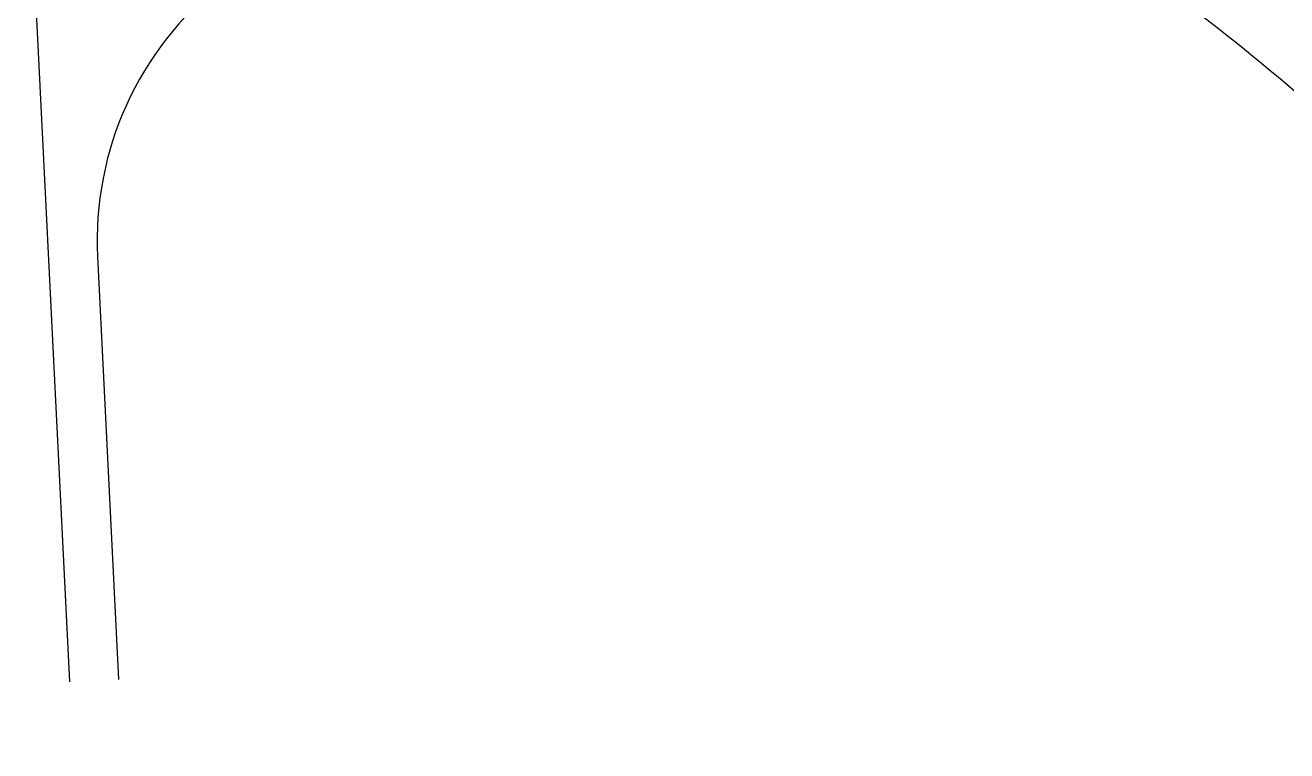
# Model space of a CAD drawing. Extents: x 309418 to 1212698, y 3438380 to 6877191.
# Drawn here: x 606428.98 to 606467.53, y 3438686.3 to 3438708.46 of the extents above; entities that cross this region are included whole.
import ezdxf

# ---------------------------------------------------------------- set-up
doc = ezdxf.new("R2010")
doc.units = 0
doc.header["$MEASUREMENT"] = 0
doc.layers.add('DRAFT-LINES', color=10, linetype='Continuous')

msp = doc.modelspace()

# ---------------------------------------------------------------- linework, layer by layer
at = {"layer": 'DRAFT-LINES'}
for points in [[(606508.47805, 3438475.58787, -0.11489037), (606496.3332, 3438528.92423, 0.2181063), (606486.0409, 3438551.69002, -0.00720977), (606478.85843, 3438558.13242, -0.43618786), (606478.76414, 3438594.04507, 0.53278998), (606470.8757, 3438643.21499, -0.52348805), (606467.29572, 3438663.62665, 0.03469235), (606480.01289, 3438678.08127, 0.3413348), (606479.89916, 3438698.09038, 0.07642218), (606463.60895, 3438713.4098, -0.5527676), (606464.65738, 3438738.79201, 0.4755141), (606469.70686, 3438769.40412), (606466.02866, 3438773.56203)], [(606503.91149, 3438478.30023, -0.10580583), (606493.33324, 3438528.9389, 0.2181063), (606484.07017, 3438549.42811, -0.00720977), (606476.8233, 3438555.92829, -0.43618786), (606476.71746, 3438596.23849, 0.53278998), (606469.61786, 3438640.49142, -0.52348805), (606465.1861, 3438665.75961, 0.03469235), (606477.62861, 3438679.90205, 0.3413348), (606477.53574, 3438696.24262, 0.07642218), (606461.9097, 3438710.93743, -0.5527676), (606463.16783, 3438741.39609, 0.4755141), (606467.45988, 3438767.41639), (606463.72499, 3438771.63838)], [(606443.95206, 3438711.50224, 0.51484915), (606431.18901, 3438701.39741), (606431.83278, 3438688.47893)]]:
    msp.add_lwpolyline(points, format="xyb", dxfattribs=at)
msp.add_lwpolyline([(606428.97807, 3438715.62665), (606430.33464, 3438688.40427)], dxfattribs=at)

doc.saveas('drawing.dxf')
